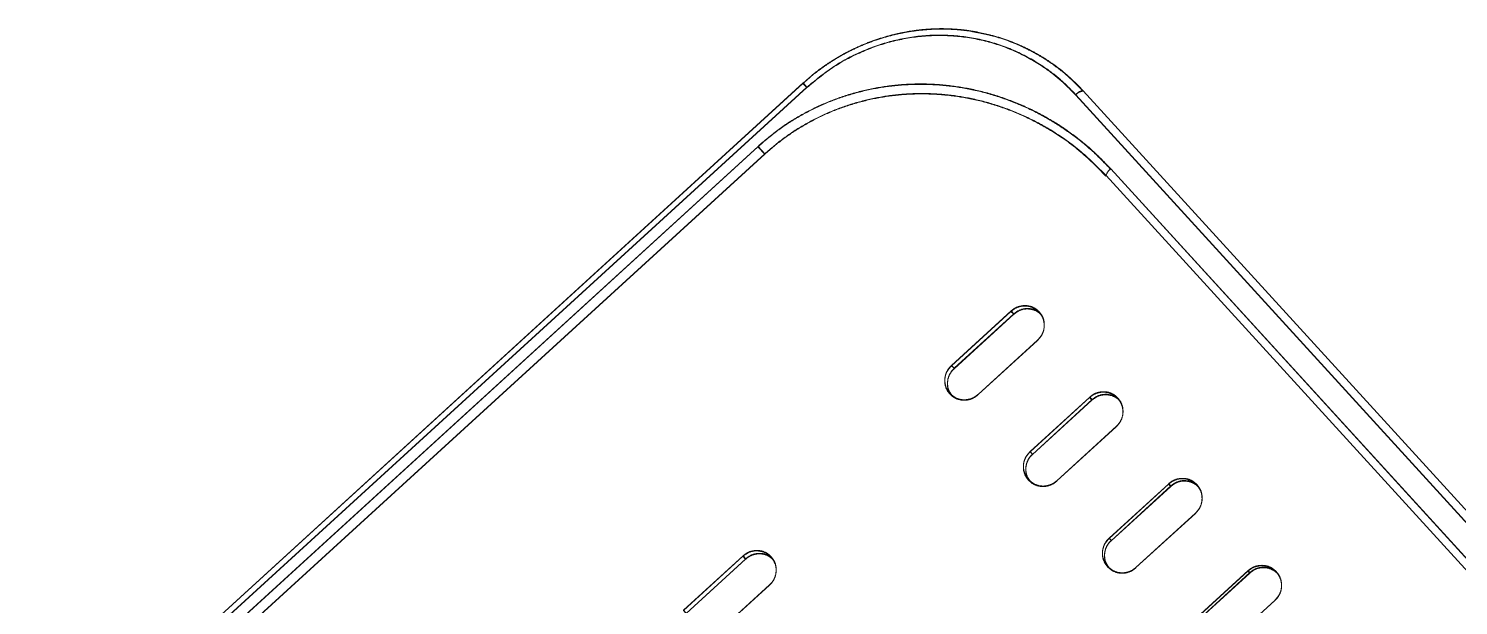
# Model space of a CAD drawing. Header units: millimetres. Extents: x -71377 to 516042, y -145869 to 441446.
# Drawn here: x 215294.1 to 215648.6, y 145924.6 to 146067.6 of the extents above; entities that cross this region are included whole.
import ezdxf

# ---------------------------------------------------------------- set-up
doc = ezdxf.new("R2010")
doc.units = ezdxf.units.MM
doc.header["$LTSCALE"] = 1000
doc.linetypes.add('IMPORT-DASHEDX2 _4_', pattern=[152.4, 101.6, -50.8])
doc.layers.add('05', color=5, linetype='IMPORT-DASHEDX2 _4_', lineweight=5)
doc.layers.add('조경라인_dwg', color=8, linetype='Continuous', lineweight=5)

# ---------------------------------------------------------------- blocks, each defined once
blk = doc.blocks.new('조경라인_dwg-6847807-지반층 배치도')
at = {"layer": '05', "flags": 128}
for points in [[(215294.15, 145878.78), (215295.11, 145877.73), (215487.11, 146053.04), (215486.16, 146054.09), (215294.15, 145878.78), (215486.12, 146053.98), (215487.08, 146052.93), (215295.08, 145877.62), (215294.12, 145878.66)], [(215553.8, 146051.19), (216067.69, 145488.22), (216067.97, 145488.5), (216068.22, 145488.79), (216068.42, 145489.08), (216068.57, 145489.36), (216068.67, 145489.63), (216068.7, 145489.86), (216068.68, 145490.05), (216068.6, 145490.2), (215555.61, 146052.18), (216068.63, 145490.31), (216068.71, 145490.16), (216068.74, 145489.97), (216068.7, 145489.74), (216068.6, 145489.47), (216068.45, 145489.19), (216068.25, 145488.9), (216068, 145488.61), (216067.73, 145488.34), (215553.77, 146051.08)], [(215312.48, 145886.64), (215476.66, 146036.55), (215474.98, 146038.39), (215310.8, 145888.48), (215312.48, 145886.64), (215312.45, 145886.53), (215310.77, 145888.37), (215474.95, 146038.28), (215476.63, 146036.44), (215312.45, 145886.53)], [(215476.63, 146036.44), (215476.76, 146036.45), (215476.66, 146036.55)], [(215523.6, 145983.27), (215538.37, 145996.76), (215537.7, 145997.49), (215522.93, 145984), (215523.63, 145983.39), (215538.4, 145996.87), (215537.73, 145997.6), (215522.97, 145984.11), (215523.63, 145983.39)], [(215544.28, 145990.28), (215529.54, 145976.91), (215544.31, 145990.39)], [(215563.81, 145968.9), (215549.07, 145955.52), (215563.84, 145969.01)], [(215583.43, 145947.4), (215568.7, 145934.03), (215583.47, 145947.51)], [(215457.17, 145922.7), (215456.5, 145923.43), (215471.27, 145936.91), (215471.94, 145936.19), (215457.14, 145922.59), (215471.91, 145936.07), (215471.24, 145936.8), (215456.47, 145923.32), (215457.14, 145922.59)], [(215477.82, 145929.6), (215463.08, 145916.22), (215477.85, 145929.71)], [(215603.15, 145925.82), (215588.41, 145912.44), (215603.18, 145925.93)]]:
    blk.add_lwpolyline(points, dxfattribs=at)
for points in [[(216051.05, 145497.7), (216050.75, 145497.45), (216050.44, 145497.23), (216050.14, 145497.05), (216049.85, 145496.92), (216049.58, 145496.85), (216049.35, 145496.83), (216049.16, 145496.86), (216049.02, 145496.96), (215561.28, 146031.14), (216048.99, 145496.84), (216049.13, 145496.75), (216049.31, 145496.72), (216049.55, 145496.74), (216049.81, 145496.81), (216050.11, 145496.94), (216050.41, 145497.12), (216050.72, 145497.34), (216051.02, 145497.59), (215562.44, 146032.83)], [(215542.42, 145962.66), (215543.04, 145962.12), (215542.46, 145962.77), (215557.23, 145976.25), (215557.81, 145975.61), (215543.01, 145962.01), (215557.78, 145975.5), (215557.19, 145976.14)], [(215562.02, 145941.2), (215562.56, 145940.75), (215562.05, 145941.31), (215576.82, 145954.79), (215577.33, 145954.24), (215562.53, 145940.64), (215577.3, 145954.13), (215576.79, 145954.68)], [(215581.7, 145919.64), (215582.16, 145919.28), (215581.73, 145919.75), (215596.5, 145933.24), (215596.93, 145932.77), (215582.13, 145919.17), (215596.9, 145932.65), (215596.47, 145933.13)]]:
    blk.add_lwpolyline(points, close=True, dxfattribs=at)
at = {"layer": '05'}
for centre, radius, start, end in [((215555.72, 146049.64), 2.43, 93.3747, 143.5249), ((215555.75, 146049.75), 2.43, 93.3747, 143.5249), ((215563.75, 146030.54), 2.55, 121.7167, 169.1233), ((215563.79, 146030.65), 2.55, 121.7167, 169.1233)]:
    blk.add_arc(centre, radius, start, end, dxfattribs=at)
for points, knots in [([(215529.48, 146066.55), (215528.97, 146066.66), (215527.2, 146067.03), (215524.09, 146067.35), (215520.21, 146067.5), (215516.32, 146067.31), (215512.45, 146066.83), (215508.59, 146066.04), (215504.77, 146064.95), (215501.04, 146063.56), (215497.43, 146061.89), (215493.99, 146059.96), (215490.72, 146057.76), (215488.1, 146055.76), (215486.64, 146054.4), (215486.15, 146053.95)], [0, 0, 0, 0, 0.033778, 0.117939, 0.201965, 0.285208, 0.368654, 0.452989, 0.537831, 0.622718, 0.707135, 0.790683, 0.873644, 0.957578, 1, 1, 1, 1]), ([(215529.51, 146066.67), (215529, 146066.77), (215527.23, 146067.14), (215524.12, 146067.46), (215520.24, 146067.61), (215516.35, 146067.43), (215512.48, 146066.94), (215508.62, 146066.15), (215504.8, 146065.06), (215501.07, 146063.67), (215497.46, 146062), (215494.02, 146060.07), (215490.75, 146057.88), (215488.13, 146055.87), (215486.67, 146054.51), (215486.18, 146054.06)], [0, 0, 0, 0, 0.033778, 0.117939, 0.201965, 0.285208, 0.368654, 0.452989, 0.537831, 0.622718, 0.707135, 0.790683, 0.873644, 0.957578, 1, 1, 1, 1]), ([(215553.77, 146051.08), (215552.56, 146052.31), (215550.16, 146054.78), (215545.34, 146058.47), (215539.27, 146061.91), (215531.83, 146064.57), (215524.01, 146065.9), (215516.03, 146065.91), (215508.11, 146064.56), (215500.49, 146061.92), (215493.32, 146058.1), (215489.16, 146054.65), (215487.08, 146052.93)], [0, 0, 0, 0, 0.070702, 0.141403, 0.248781, 0.356157, 0.463511, 0.570865, 0.678168, 0.785472, 0.892736, 1, 1, 1, 1]), ([(215553.8, 146051.19), (215552.59, 146052.43), (215550.19, 146054.89), (215545.37, 146058.58), (215539.3, 146062.03), (215531.86, 146064.68), (215524.04, 146066.01), (215516.06, 146066.03), (215508.14, 146064.68), (215500.52, 146062.03), (215493.35, 146058.21), (215489.19, 146054.76), (215487.11, 146053.04)], [0, 0, 0, 0, 0.070702, 0.141403, 0.248781, 0.356157, 0.463511, 0.570865, 0.678168, 0.785472, 0.892736, 1, 1, 1, 1]), ([(215529.55, 146066.52), (215530.61, 146066.31), (215534.3, 146065.57), (215539.16, 146063.79), (215544.02, 146061.34), (215547.87, 146058.93), (215551.82, 146055.92), (215554.32, 146053.35), (215555.58, 146052.06)], [0, 0, 0, 0, 0.1056307, 0.3713771, 0.5082285, 0.6450783, 0.8214465, 1, 1, 1, 1]), ([(215529.59, 146066.63), (215530.64, 146066.42), (215534.34, 146065.68), (215539.19, 146063.9), (215544.05, 146061.45), (215547.9, 146059.04), (215551.85, 146056.03), (215554.35, 146053.47), (215555.61, 146052.18)], [0, 0, 0, 0, 0.1056307, 0.3713771, 0.5082285, 0.6450783, 0.8214465, 1, 1, 1, 1]), ([(215474.95, 146038.28), (215476.55, 146039.65), (215479.77, 146042.4), (215485.11, 146045.84), (215490.74, 146048.72), (215496.64, 146050.95), (215502.71, 146052.56), (215509.01, 146053.55), (215515.46, 146053.86), (215522.01, 146053.49), (215528.61, 146052.42), (215535.19, 146050.6), (215541.66, 146048.04), (215547.64, 146044.89), (215553.07, 146041.26), (215558.01, 146037.27), (215560.94, 146034.23), (215562.41, 146032.71)], [0, 0, 0, 0, 0.063933, 0.128073, 0.192014, 0.255871, 0.31992, 0.383796, 0.45114, 0.518681, 0.586046, 0.658152, 0.73047, 0.80259, 0.868344, 0.934246, 1, 1, 1, 1]), ([(215474.98, 146038.39), (215476.58, 146039.77), (215479.8, 146042.52), (215485.14, 146045.95), (215490.77, 146048.83), (215496.67, 146051.07), (215502.74, 146052.67), (215509.04, 146053.66), (215515.5, 146053.97), (215522.04, 146053.6), (215528.64, 146052.53), (215535.22, 146050.71), (215541.69, 146048.15), (215547.67, 146045.01), (215553.1, 146041.37), (215558.04, 146037.38), (215560.98, 146034.34), (215562.44, 146032.83)], [0, 0, 0, 0, 0.063933, 0.128073, 0.192014, 0.255871, 0.31992, 0.383796, 0.45114, 0.518681, 0.586046, 0.658152, 0.73047, 0.80259, 0.868344, 0.934246, 1, 1, 1, 1]), ([(215561.25, 146031.02), (215559.08, 146033.2), (215554.75, 146037.56), (215547.82, 146042.34), (215541.13, 146045.87), (215534.86, 146048.35), (215528.48, 146050.11), (215522.09, 146051.14), (215515.75, 146051.49), (215509.51, 146051.19), (215503.42, 146050.23), (215497.55, 146048.67), (215491.86, 146046.52), (215486.43, 146043.73), (215481.28, 146040.42), (215478.18, 146037.77), (215476.63, 146036.44)], [0, 0, 0, 0, 0.09886, 0.19772, 0.269965, 0.342408, 0.414639, 0.482033, 0.549602, 0.616975, 0.680767, 0.74473, 0.808503, 0.872272, 0.936239, 1, 1, 1, 1]), ([(215561.28, 146031.14), (215559.11, 146033.32), (215554.78, 146037.67), (215547.85, 146042.45), (215541.16, 146045.98), (215534.89, 146048.46), (215528.51, 146050.22), (215522.12, 146051.25), (215515.79, 146051.61), (215509.54, 146051.3), (215503.45, 146050.34), (215497.59, 146048.79), (215491.89, 146046.63), (215486.46, 146043.84), (215481.31, 146040.53), (215478.21, 146037.88), (215476.66, 146036.55)], [0, 0, 0, 0, 0.09886, 0.19772, 0.269965, 0.342408, 0.414639, 0.482033, 0.549602, 0.616975, 0.680767, 0.74473, 0.808503, 0.872272, 0.936239, 1, 1, 1, 1]), ([(215544.68, 145997.26), (215544.27, 145997.63), (215543.45, 145998.36), (215541.83, 145998.86), (215540.15, 145998.82), (215538.72, 145998.3), (215537.99, 145997.72), (215537.7, 145997.49)], [0, 0, 0, 0, 0.214692, 0.429386, 0.644076, 0.858771, 1, 1, 1, 1]), ([(215544.71, 145997.37), (215544.3, 145997.74), (215543.48, 145998.47), (215541.86, 145998.97), (215540.18, 145998.93), (215538.75, 145998.41), (215538.02, 145997.83), (215537.73, 145997.6)], [0, 0, 0, 0, 0.214692, 0.429386, 0.644076, 0.858771, 1, 1, 1, 1]), ([(215538.37, 145996.76), (215538.82, 145997.1), (215539.72, 145997.78), (215541.4, 145998.17), (215543.06, 145998.01), (215544.29, 145997.49), (215544.83, 145996.99), (215544.97, 145996.86)], [0, 0, 0, 0, 0.229624, 0.459254, 0.688878, 0.91851, 1, 1, 1, 1]), ([(215538.4, 145996.87), (215538.85, 145997.21), (215539.75, 145997.89), (215541.43, 145998.28), (215543.09, 145998.12), (215544.32, 145997.6), (215544.86, 145997.1), (215545.01, 145996.97)], [0, 0, 0, 0, 0.229624, 0.459254, 0.688878, 0.91851, 1, 1, 1, 1]), ([(215544.28, 145990.28), (215544.66, 145990.7), (215545.42, 145991.54), (215545.96, 145993.17), (215545.96, 145994.85), (215545.47, 145996.27), (215544.91, 145996.98), (215544.68, 145997.26)], [0, 0, 0, 0, 0.214691, 0.429384, 0.644076, 0.858774, 1, 1, 1, 1]), ([(215544.31, 145990.39), (215544.69, 145990.81), (215545.45, 145991.65), (215545.99, 145993.28), (215545.99, 145994.96), (215545.51, 145996.38), (215544.94, 145997.09), (215544.71, 145997.37)], [0, 0, 0, 0, 0.214691, 0.429384, 0.644076, 0.858774, 1, 1, 1, 1]), ([(215522.93, 145984), (215522.55, 145983.58), (215521.8, 145982.75), (215521.26, 145981.12), (215521.26, 145979.44), (215521.74, 145978.02), (215522.3, 145977.31), (215522.53, 145977.03)], [0, 0, 0, 0, 0.214696, 0.429386, 0.644076, 0.858774, 1, 1, 1, 1]), ([(215522.97, 145984.11), (215522.59, 145983.7), (215521.83, 145982.86), (215521.29, 145981.23), (215521.29, 145979.55), (215521.77, 145978.13), (215522.34, 145977.42), (215522.56, 145977.14)], [0, 0, 0, 0, 0.214696, 0.429386, 0.644076, 0.858774, 1, 1, 1, 1]), ([(215522.93, 145976.72), (215522.7, 145977.03), (215522.15, 145977.79), (215521.86, 145979.29), (215522.05, 145980.96), (215522.7, 145982.34), (215523.34, 145983.01), (215523.6, 145983.27)], [0, 0, 0, 0, 0.159591, 0.38935, 0.619104, 0.848862, 1, 1, 1, 1]), ([(215522.96, 145976.84), (215522.73, 145977.15), (215522.19, 145977.9), (215521.9, 145979.4), (215522.08, 145981.07), (215522.73, 145982.45), (215523.37, 145983.12), (215523.63, 145983.39)], [0, 0, 0, 0, 0.159591, 0.38935, 0.619104, 0.848862, 1, 1, 1, 1]), ([(215522.53, 145977.03), (215522.94, 145976.66), (215523.76, 145975.93), (215525.38, 145975.43), (215527.07, 145975.47), (215528.5, 145975.98), (215529.22, 145976.57), (215529.51, 145976.8)], [0, 0, 0, 0, 0.214692, 0.429387, 0.644078, 0.858772, 1, 1, 1, 1]), ([(215522.56, 145977.14), (215522.97, 145976.77), (215523.79, 145976.04), (215525.42, 145975.54), (215527.1, 145975.58), (215528.53, 145976.1), (215529.26, 145976.68), (215529.54, 145976.91)], [0, 0, 0, 0, 0.214692, 0.429387, 0.644078, 0.858772, 1, 1, 1, 1]), ([(215564.19, 145975.89), (215563.78, 145976.26), (215562.95, 145977), (215561.33, 145977.51), (215559.64, 145977.47), (215558.21, 145976.96), (215557.48, 145976.37), (215557.19, 145976.14)], [0, 0, 0, 0, 0.214692, 0.429383, 0.644077, 0.858772, 1, 1, 1, 1]), ([(215564.22, 145976), (215563.81, 145976.37), (215562.99, 145977.11), (215561.36, 145977.62), (215559.67, 145977.58), (215558.24, 145977.07), (215557.51, 145976.48), (215557.23, 145976.25)], [0, 0, 0, 0, 0.214692, 0.429383, 0.644077, 0.858772, 1, 1, 1, 1]), ([(215557.78, 145975.5), (215558.23, 145975.84), (215559.14, 145976.52), (215560.81, 145976.9), (215562.48, 145976.74), (215563.73, 145976.21), (215564.29, 145975.68), (215564.45, 145975.54)], [0, 0, 0, 0, 0.227697, 0.455396, 0.683093, 0.910794, 1, 1, 1, 1]), ([(215557.81, 145975.61), (215558.26, 145975.95), (215559.17, 145976.63), (215560.84, 145977.02), (215562.51, 145976.85), (215563.76, 145976.32), (215564.32, 145975.8), (215564.48, 145975.65)], [0, 0, 0, 0, 0.227697, 0.455396, 0.683093, 0.910794, 1, 1, 1, 1]), ([(215563.81, 145968.9), (215564.19, 145969.32), (215564.94, 145970.15), (215565.48, 145971.79), (215565.48, 145973.47), (215564.99, 145974.89), (215564.42, 145975.61), (215564.19, 145975.89)], [0, 0, 0, 0, 0.214692, 0.429385, 0.644079, 0.858772, 1, 1, 1, 1]), ([(215563.84, 145969.01), (215564.22, 145969.43), (215564.98, 145970.27), (215565.51, 145971.9), (215565.51, 145973.58), (215565.02, 145975.01), (215564.45, 145975.72), (215564.22, 145976)], [0, 0, 0, 0, 0.214692, 0.429385, 0.644079, 0.858772, 1, 1, 1, 1]), ([(215542.42, 145962.66), (215542.05, 145962.24), (215541.29, 145961.4), (215540.75, 145959.76), (215540.76, 145958.08), (215541.24, 145956.66), (215541.81, 145955.95), (215542.04, 145955.66)], [0, 0, 0, 0, 0.214695, 0.429388, 0.64408, 0.858775, 1, 1, 1, 1]), ([(215542.46, 145962.77), (215542.08, 145962.35), (215541.32, 145961.51), (215540.78, 145959.88), (215540.79, 145958.2), (215541.27, 145956.77), (215541.84, 145956.06), (215542.07, 145955.78)], [0, 0, 0, 0, 0.214695, 0.429388, 0.64408, 0.858775, 1, 1, 1, 1]), ([(215542.39, 145955.39), (215542.15, 145955.72), (215541.58, 145956.49), (215541.28, 145958.02), (215541.47, 145959.69), (215542.11, 145961.08), (215542.76, 145961.75), (215543.01, 145962.01)], [0, 0, 0, 0, 0.1667077, 0.3945205, 0.6223297, 0.8501424, 1, 1, 1, 1]), ([(215542.42, 145955.51), (215542.18, 145955.83), (215541.62, 145956.61), (215541.31, 145958.13), (215541.5, 145959.81), (215542.14, 145961.19), (215542.79, 145961.86), (215543.04, 145962.12)], [0, 0, 0, 0, 0.1667077, 0.3945205, 0.6223297, 0.8501424, 1, 1, 1, 1]), ([(215542.04, 145955.66), (215542.45, 145955.29), (215543.28, 145954.55), (215544.9, 145954.05), (215546.59, 145954.08), (215548.02, 145954.6), (215548.75, 145955.18), (215549.04, 145955.41)], [0, 0, 0, 0, 0.214693, 0.429386, 0.644078, 0.858772, 1, 1, 1, 1]), ([(215542.07, 145955.78), (215542.48, 145955.41), (215543.31, 145954.67), (215544.94, 145954.16), (215546.62, 145954.2), (215548.06, 145954.71), (215548.78, 145955.29), (215549.07, 145955.52)], [0, 0, 0, 0, 0.214693, 0.429386, 0.644078, 0.858772, 1, 1, 1, 1]), ([(215583.8, 145954.42), (215583.39, 145954.79), (215582.56, 145955.53), (215580.93, 145956.04), (215579.24, 145956.01), (215577.8, 145955.5), (215577.08, 145954.91), (215576.79, 145954.68)], [0, 0, 0, 0, 0.214692, 0.429384, 0.644077, 0.858772, 1, 1, 1, 1]), ([(215583.83, 145954.53), (215583.42, 145954.9), (215582.59, 145955.64), (215580.96, 145956.15), (215579.27, 145956.12), (215577.83, 145955.61), (215577.11, 145955.03), (215576.82, 145954.79)], [0, 0, 0, 0, 0.214692, 0.429384, 0.644077, 0.858772, 1, 1, 1, 1]), ([(215577.3, 145954.13), (215577.75, 145954.46), (215578.65, 145955.14), (215580.33, 145955.53), (215582.01, 145955.36), (215583.28, 145954.81), (215583.85, 145954.27), (215584.03, 145954.11)], [0, 0, 0, 0, 0.225819, 0.451641, 0.67746, 0.903285, 1, 1, 1, 1]), ([(215577.33, 145954.24), (215577.78, 145954.58), (215578.68, 145955.25), (215580.36, 145955.64), (215582.04, 145955.47), (215583.31, 145954.92), (215583.88, 145954.38), (215584.06, 145954.22)], [0, 0, 0, 0, 0.225819, 0.451641, 0.67746, 0.903285, 1, 1, 1, 1]), ([(215583.43, 145947.4), (215583.81, 145947.82), (215584.57, 145948.66), (215585.1, 145950.3), (215585.09, 145951.99), (215584.6, 145953.41), (215584.03, 145954.13), (215583.8, 145954.42)], [0, 0, 0, 0, 0.214692, 0.429386, 0.644078, 0.858775, 1, 1, 1, 1]), ([(215583.47, 145947.51), (215583.84, 145947.93), (215584.6, 145948.77), (215585.13, 145950.41), (215585.13, 145952.1), (215584.63, 145953.53), (215584.06, 145954.24), (215583.83, 145954.53)], [0, 0, 0, 0, 0.214692, 0.429386, 0.644078, 0.858775, 1, 1, 1, 1]), ([(215562.02, 145941.2), (215561.64, 145940.78), (215560.88, 145939.94), (215560.35, 145938.3), (215560.36, 145936.62), (215560.85, 145935.19), (215561.42, 145934.47), (215561.65, 145934.19)], [0, 0, 0, 0, 0.214695, 0.429387, 0.644079, 0.858771, 1, 1, 1, 1]), ([(215562.05, 145941.31), (215561.67, 145940.89), (215560.91, 145940.05), (215560.38, 145938.41), (215560.39, 145936.73), (215560.88, 145935.3), (215561.45, 145934.58), (215561.68, 145934.3)], [0, 0, 0, 0, 0.214695, 0.429387, 0.644079, 0.858771, 1, 1, 1, 1]), ([(215561.95, 145933.95), (215561.7, 145934.3), (215561.12, 145935.09), (215560.8, 145936.64), (215560.98, 145938.32), (215561.63, 145939.7), (215562.27, 145940.37), (215562.53, 145940.64)], [0, 0, 0, 0, 0.173638, 0.399554, 0.625471, 0.851389, 1, 1, 1, 1]), ([(215561.98, 145934.06), (215561.73, 145934.41), (215561.15, 145935.2), (215560.83, 145936.75), (215561.02, 145938.43), (215561.66, 145939.81), (215562.3, 145940.49), (215562.56, 145940.75)], [0, 0, 0, 0, 0.173638, 0.399554, 0.625471, 0.851389, 1, 1, 1, 1]), ([(215471.24, 145936.8), (215471.69, 145937.14), (215472.59, 145937.82), (215474.27, 145938.21), (215475.94, 145938.06), (215477.3, 145937.45), (215477.96, 145936.82), (215478.22, 145936.57)], [0, 0, 0, 0, 0.214696, 0.429386, 0.644076, 0.858774, 1, 1, 1, 1]), ([(215471.27, 145936.91), (215471.72, 145937.25), (215472.63, 145937.93), (215474.3, 145938.32), (215475.97, 145938.17), (215477.34, 145937.56), (215477.99, 145936.93), (215478.25, 145936.69)], [0, 0, 0, 0, 0.214696, 0.429386, 0.644076, 0.858774, 1, 1, 1, 1]), ([(215478.49, 145936.15), (215478.2, 145936.4), (215477.5, 145937.02), (215476.03, 145937.44), (215474.35, 145937.41), (215472.92, 145936.89), (215472.19, 145936.31), (215471.91, 145936.07)], [0, 0, 0, 0, 0.159591, 0.38935, 0.619104, 0.848862, 1, 1, 1, 1]), ([(215478.52, 145936.26), (215478.23, 145936.51), (215477.53, 145937.13), (215476.06, 145937.55), (215474.38, 145937.52), (215472.95, 145937), (215472.22, 145936.42), (215471.94, 145936.19)], [0, 0, 0, 0, 0.159591, 0.38935, 0.619104, 0.848862, 1, 1, 1, 1]), ([(215478.22, 145936.57), (215478.55, 145936.13), (215479.21, 145935.25), (215479.56, 145933.58), (215479.36, 145931.91), (215478.72, 145930.53), (215478.08, 145929.86), (215477.82, 145929.6)], [0, 0, 0, 0, 0.214692, 0.429387, 0.644078, 0.858772, 1, 1, 1, 1]), ([(215478.25, 145936.69), (215478.58, 145936.24), (215479.24, 145935.36), (215479.59, 145933.7), (215479.4, 145932.03), (215478.75, 145930.65), (215478.11, 145929.98), (215477.85, 145929.71)], [0, 0, 0, 0, 0.214692, 0.429387, 0.644078, 0.858772, 1, 1, 1, 1]), ([(215561.65, 145934.19), (215562.06, 145933.82), (215562.89, 145933.07), (215564.52, 145932.56), (215566.21, 145932.59), (215567.65, 145933.1), (215568.38, 145933.69), (215568.66, 145933.92)], [0, 0, 0, 0, 0.214691, 0.429383, 0.644076, 0.858772, 1, 1, 1, 1]), ([(215561.68, 145934.3), (215562.09, 145933.93), (215562.92, 145933.18), (215564.56, 145932.67), (215566.24, 145932.7), (215567.68, 145933.22), (215568.41, 145933.8), (215568.7, 145934.03)], [0, 0, 0, 0, 0.214691, 0.429383, 0.644076, 0.858772, 1, 1, 1, 1]), ([(215603.5, 145932.84), (215603.08, 145933.22), (215602.25, 145933.96), (215600.62, 145934.48), (215598.92, 145934.45), (215597.49, 145933.94), (215596.76, 145933.36), (215596.47, 145933.13)], [0, 0, 0, 0, 0.214691, 0.429385, 0.644077, 0.858772, 1, 1, 1, 1]), ([(215603.53, 145932.95), (215603.11, 145933.33), (215602.28, 145934.08), (215600.65, 145934.59), (215598.96, 145934.56), (215597.52, 145934.05), (215596.79, 145933.47), (215596.5, 145933.24)], [0, 0, 0, 0, 0.214691, 0.429385, 0.644077, 0.858772, 1, 1, 1, 1]), ([(215596.9, 145932.65), (215597.35, 145932.99), (215598.26, 145933.67), (215599.94, 145934.05), (215601.62, 145933.89), (215603, 145933.26), (215603.67, 145932.62), (215603.93, 145932.37)], [0, 0, 0, 0, 0.214691, 0.429387, 0.644079, 0.858774, 1, 1, 1, 1]), ([(215596.93, 145932.77), (215597.38, 145933.1), (215598.29, 145933.78), (215599.97, 145934.16), (215601.65, 145934), (215603.03, 145933.37), (215603.7, 145932.74), (215603.96, 145932.48)], [0, 0, 0, 0, 0.214691, 0.429387, 0.644079, 0.858774, 1, 1, 1, 1]), ([(215603.18, 145925.93), (215603.55, 145926.35), (215604.31, 145927.19), (215604.84, 145928.83), (215604.83, 145930.52), (215604.33, 145931.95), (215603.76, 145932.67), (215603.53, 145932.95)], [0, 0, 0, 0, 0.214692, 0.429387, 0.644078, 0.858774, 1, 1, 1, 1]), ([(215603.15, 145925.82), (215603.52, 145926.23), (215604.28, 145927.07), (215604.81, 145928.71), (215604.8, 145930.4), (215604.3, 145931.84), (215603.73, 145932.56), (215603.5, 145932.84)], [0, 0, 0, 0, 0.214692, 0.429387, 0.644078, 0.858774, 1, 1, 1, 1])]:
    blk.add_open_spline(points, degree=3, knots=knots, dxfattribs=at)

msp = doc.modelspace()

# ---------------------------------------------------------------- block references
at = {"layer": '조경라인_dwg', "rotation": 8.537736462515947e-07}
msp.add_blockref('조경라인_dwg-6847807-지반층 배치도', (0, 0), dxfattribs=at)

doc.saveas('drawing.dxf')
